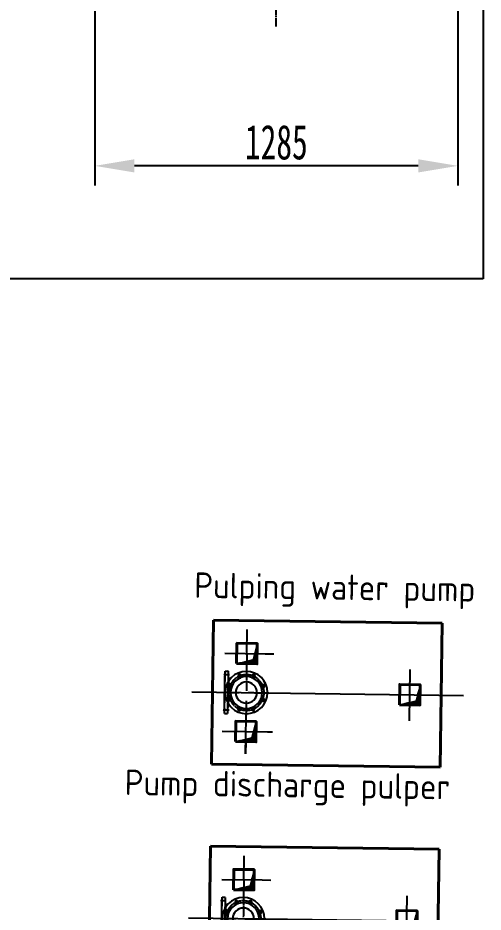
# Model space of a CAD drawing. Header units: millimetres. Extents: x 39335 to 110675, y -13954 to 36506.
# Drawn here: x 54265 to 55913, y 2742 to 5906 of the extents above; entities that cross this region are included whole.
import ezdxf

# ---------------------------------------------------------------- set-up
doc = ezdxf.new("R2010")
doc.units = ezdxf.units.MM
for name, pattern in [('CENTER', [50.8, 31.75, -6.35, 6.35, -6.35]), ('DASHDOT', [1.2, 1, -0.095, 0.01, -0.095]), ('EB_DASHDOT', [39, 30, -3, 3, -3])]:
    doc.linetypes.add(name, pattern=pattern)
for name, color, linetype, lineweight in [('AM_0', 7, 'Continuous', 50), ('AM_1', 14, 'Continuous', 50), ('CAXA1', 1, 'EB_DASHDOT', 25), ('CAXA4', 3, 'Continuous', 25)]:
    doc.layers.add(name, color=color, linetype=linetype, lineweight=lineweight)
for name, color, linetype in [('Andrtiz_equip_center', 147, 'Continuous'), ('KHUNG', 5, 'Continuous'), ('PUMP', 7, 'Continuous')]:
    doc.layers.add(name, color=color, linetype=linetype)
doc.styles.add('\\M+5B1EA\\M+5D7BC', font='', dxfattribs={"width": 0.667})
doc.styles.get("Standard").update_dxf_attribs({"font": 'ISOCP.SHX'})
doc.styles.get('\\M+5B1EA\\M+5D7BC').set_extended_font_data('FangSong_GB2312')
doc.dimstyles.new('\\M+5B1EA\\M+5D7BC', dxfattribs={"dimscale": 35, "dimtxt": 3.5, "dimasz": 4, "dimexe": 2, "dimexo": 0, "dimtad": 1, "dimdec": 1, "dimdsep": 46, "dimtxsty": '\\M+5B1EA\\M+5D7BC', "dimcen": 0, "dimdle": 6, "dimazin": 2, "dimtfac": 1, "dimtdec": 1, "dimtmove": 0, "dimatfit": 3, "dimfxl": 0, "dimtolj": 1, "dimtzin": 0, "dimarcsym": 0})

# ---------------------------------------------------------------- blocks, each defined once
blk = doc.blocks.new('*D272')
at = {"layer": 'CAXA4', "color": 0, "lineweight": -2, "transparency": 16777216}
for p, q in [((54538.3, 5930.3), (54538.3, 5312.8)), ((55823.3, 5930.3), (55823.3, 5312.8)), ((55683.3, 5382.8), (54678.3, 5382.8))]:
    blk.add_line(p, q, dxfattribs=at)
at = {"layer": 'CAXA4', "color": 0, "transparency": 16777216}
for points in [[(54678.3, 5406.1), (54678.3, 5359.4), (54538.3, 5382.8)], [(55683.3, 5406.1), (55683.3, 5359.4), (55823.3, 5382.8)]]:
    blk.add_solid(points, dxfattribs=at)
at = {"layer": 'DEFPOINTS', "color": 0, "transparency": 16777216}
for p in [(54538.3, 5930.3), (55823.3, 5930.3), (54538.3, 5382.8)]:
    blk.add_point(p, dxfattribs=at)
at = {"layer": 'CAXA4', "color": 0, "transparency": 16777216, "insert": (55180.8, 5465.9), "char_height": 122.5, "attachment_point": 5, "style": '\\M+5B1EA\\M+5D7BC'}
blk.add_mtext('\\A1;\\fFangSong_GB2312;1285', dxfattribs=at)
blk = doc.blocks.new('A$C39D66AFF')
at = {"layer": 'PUMP', "linetype": 'Continuous', "lineweight": 13}
h = blk.add_hatch(dxfattribs=at)
h.set_pattern_fill('ANSI31', color=3, style=0)
h.set_pattern_definition([(45, (-90.26496, 1900.82447), (-0.088388348, 0.088388348), [])])
h.paths.add_polyline_path([(60, 290), (0, 290), (0, 274.1), (36.1, 264.5), (44.8, 230), (60, 230)])
h.paths.add_polyline_path([(-60, 290), (0, 274.1), (0, 290)])
h.paths.add_polyline_path([(60, 230), (44.8, 230), (60, 170)])
h = blk.add_hatch(dxfattribs=at)
h.set_pattern_fill('ANSI31', color=3, style=0)
h.set_pattern_definition([(45, (874.73504, 1670.82447), (-0.088388348, 0.088388348), [])])
h.paths.add_polyline_path([(1025, 60), (965, 60), (965, 44.1), (1001.1, 34.5), (1009.8, 0), (1025, 0)])
h.paths.add_polyline_path([(965, 60), (905, 60), (965, 44.1)])
h.paths.add_polyline_path([(1025, 0), (1009.8, 0), (1025, -60)])
h = blk.add_hatch(dxfattribs=at)
h.set_pattern_fill('ANSI31', color=3, style=0)
h.set_pattern_definition([(45, (-90.26496, 1440.82447), (-0.088388348, 0.088388348), [])])
h.paths.add_polyline_path([(60, -170), (0, -170), (0, -185.9), (36.1, -195.5), (44.8, -230), (60, -230)])
h.paths.add_polyline_path([(0, -170), (-60, -170), (0, -185.9)])
h.paths.add_polyline_path([(60, -230), (44.8, -230), (60, -290)])
at = {"layer": 'Andrtiz_equip_center', "color": 3, "ltscale": 0.1}
for p, q in [((0, 290), (0, 360.8)), ((0, 360.8), (0, 149.2)), ((-139.8, 230), (127, 230)), ((127, 230), (156.8, 230)), ((0, 149.2), (0, 119.3)), ((965, 153.1), (965, -148.7)), ((-322.9, 0), (1281.9, 0)), ((0, -230), (0, -95)), ((-130.5, -230), (108.5, -230)), ((0, -230), (0, -371.6)), ((108.5, -230), (158.8, -230))]:
    blk.add_line(p, q, dxfattribs=at)
at = {"layer": 'Andrtiz_equip_center', "color": 3, "linetype": 'DASHDOT'}
for p, q in [((-34.7, 83.8), (-45.8, 110.7)), ((34.7, 83.8), (45.8, 110.7)), ((-100.6, 105), (-137.7, 105)), ((-83.8, 34.7), (-110.7, 45.8)), ((9.7, 0), (133.3, 0)), ((83.8, 34.7), (110.7, 45.8)), ((-133.3, 0), (-42.6, 0)), ((-83.8, -34.7), (-110.7, -45.8)), ((0, -119.2), (0, -9.8)), ((83.8, -34.7), (110.7, -45.8)), ((-136.6, -105), (-101.8, -105)), ((-34.7, -83.8), (-45.8, -110.7)), ((34.7, -83.8), (45.8, -110.7))]:
    blk.add_line(p, q, dxfattribs=at)
blk.add_circle((0, 0), 105, dxfattribs=at)
at = {"layer": 'PUMP', "color": 3, "linetype": 'Continuous'}
for p, q in [((0, 425), (-200, 425)), ((0, 425), (965, 425)), ((965, 425), (1150, 425))]:
    blk.add_line(p, q, dxfattribs=at)
at = {"layer": 'PUMP', "color": 3, "linetype": 'Continuous', "lineweight": 40}
for p, q in [((-200, 425), (1150, 425)), ((1150, 425), (1150, -425)), ((1150, -425), (-200, -425)), ((-200, -425), (1150, -425))]:
    blk.add_line(p, q, dxfattribs=at)
at = {"layer": 'PUMP', "color": 3, "linetype": 'Continuous', "lineweight": 13}
for p, q in [((-60, 290), (36.1, 264.5)), ((36.1, 264.5), (60, 170))]:
    blk.add_line(p, q, dxfattribs=at)
at = {"layer": 'PUMP', "color": 3}
for p, q in [((-127, 125), (-110.9, 125)), ((-127, 125), (-127, -125)), ((-109, -124.3), (-109, 124.3)), ((-130, -94), (-130, 94)), ((-109, 88.5), (-106.4, 88.5)), ((-106.4, 88.5), (-106.3, 87)), ((-106.4, -88.5), (-106.4, 88.5)), ((-98.1, 77.6), (-98, 77.6)), ((-109, -88.5), (-106.4, -88.5)), ((-106.4, -88.5), (-106.3, -87)), ((-98.1, -77.6), (-98, -77.6)), ((-127, -125), (-110.9, -125))]:
    blk.add_line(p, q, dxfattribs=at)
at = {"layer": 'PUMP', "color": 3, "linetype": 'CENTER'}
blk.add_line((0, 49.3), (0, 136.3), dxfattribs=at)
at = {"layer": 'PUMP', "color": 3, "linetype": 'DASHDOT'}
blk.add_line((0, 49.3), (0, 136.3), dxfattribs=at)
at = {"layer": 'PUMP', "color": 3, "linetype": 'DASHDOT', "lineweight": 13}
blk.add_line((0, -230), (0, -230), dxfattribs=at)
at = {"layer": 'PUMP', "color": 3, "linetype": 'Continuous', "lineweight": 40}
blk.add_lwpolyline([(-200, 425), (-200, -425)], dxfattribs=at)
for points in [[(-60, 290), (-60, 170), (60, 170), (60, 290)], [(905, 60), (905, -60), (1025, -60), (1025, 60)], [(-60, -170), (-60, -290), (60, -290), (60, -170)]]:
    blk.add_lwpolyline(points, close=True, dxfattribs=at)
at = {"layer": 'PUMP', "color": 3}
for centre, radius in [((0, 0), 125), ((-40.2, 97), 9.5), ((40.2, 97), 9.5), ((0, 0), 94), ((0, 0), 62.5), ((-97, 40.2), 9.5), ((97, 40.2), 9.5), ((-97, -40.2), 9.5), ((97, -40.2), 9.5), ((-40.2, -97), 9.5), ((40.2, -97), 9.5)]:
    blk.add_circle(centre, radius, dxfattribs=at)
for centre, radius, start, end in [((-110.9, 122), 3, 51.3811, 89.9999), ((-130, 97), 3, 270, 0), ((-96.4, 87.5), 10, 182.4896, 260)]:
    blk.add_arc(centre, radius, start, end, dxfattribs=at)
at = {"layer": 'PUMP', "color": 3, "extrusion": (0, 0, -1)}
for centre, radius, start, end in [((130, -97), 3, 90, 180), ((96.4, -87.5), 10, 2.4896, 80), ((110.9, -122), 3, 231.3811, 269.9999)]:
    blk.add_arc(centre, radius, start, end, dxfattribs=at)
blk = doc.blocks.new('A$C61075419')
at = {"layer": 'AM_1', "rotation": 270}
blk.add_blockref('A$C39D66AFF', (581.7, 1281.9), dxfattribs=at)

msp = doc.modelspace()

# ---------------------------------------------------------------- linework, layer by layer
for p, q in [((55913.32, 6029.9), (55913.32, 4982.65)), ((55913.32, 4982.65), (53868.08, 4982.65))]:
    msp.add_line(p, q)
at = {"layer": 'CAXA1', "linetype": 'EB_DASHDOT', "lineweight": 25}
msp.add_line((55180.82, 5875.94), (55180.82, 6603.84), dxfattribs=at)

# ---------------------------------------------------------------- block references
at = {"layer": 'KHUNG', "xscale": -0.6, "yscale": 0.6, "zscale": 0.6, "rotation": 89.2229938206019}
for p in [(55848.49, 3857.5), (55837.64, 3057.35)]:
    msp.add_blockref('A$C61075419', p, dxfattribs=at)

# ---------------------------------------------------------------- texts
at = {"layer": 'AM_0'}
for s, p in [('Pulping water pump ', (54889.64, 3854.29)), ('Pump discharge pulper', (54643.21, 3156.5))]:
    msp.add_text(s, height=90, rotation=359.223, dxfattribs=at).set_placement(p)

# ---------------------------------------------------------------- dimensions: what is measured, and where the dimension line sits
at = {"layer": 'CAXA4', "color": 253}
dim = msp.add_linear_dim(base=(54538.32, 5382.76), p1=(55823.32, 5930.34), p2=(54538.32, 5930.34), angle=180, text='\\fFangSong_GB2312;1285', dimstyle='\\M+5B1EA\\M+5D7BC', dxfattribs=at)
dim.commit()
dim.dimension.update_dxf_attribs({"geometry": '*D272', "text_midpoint": (55180.82, 5465.88)})

doc.saveas('drawing.dxf')
